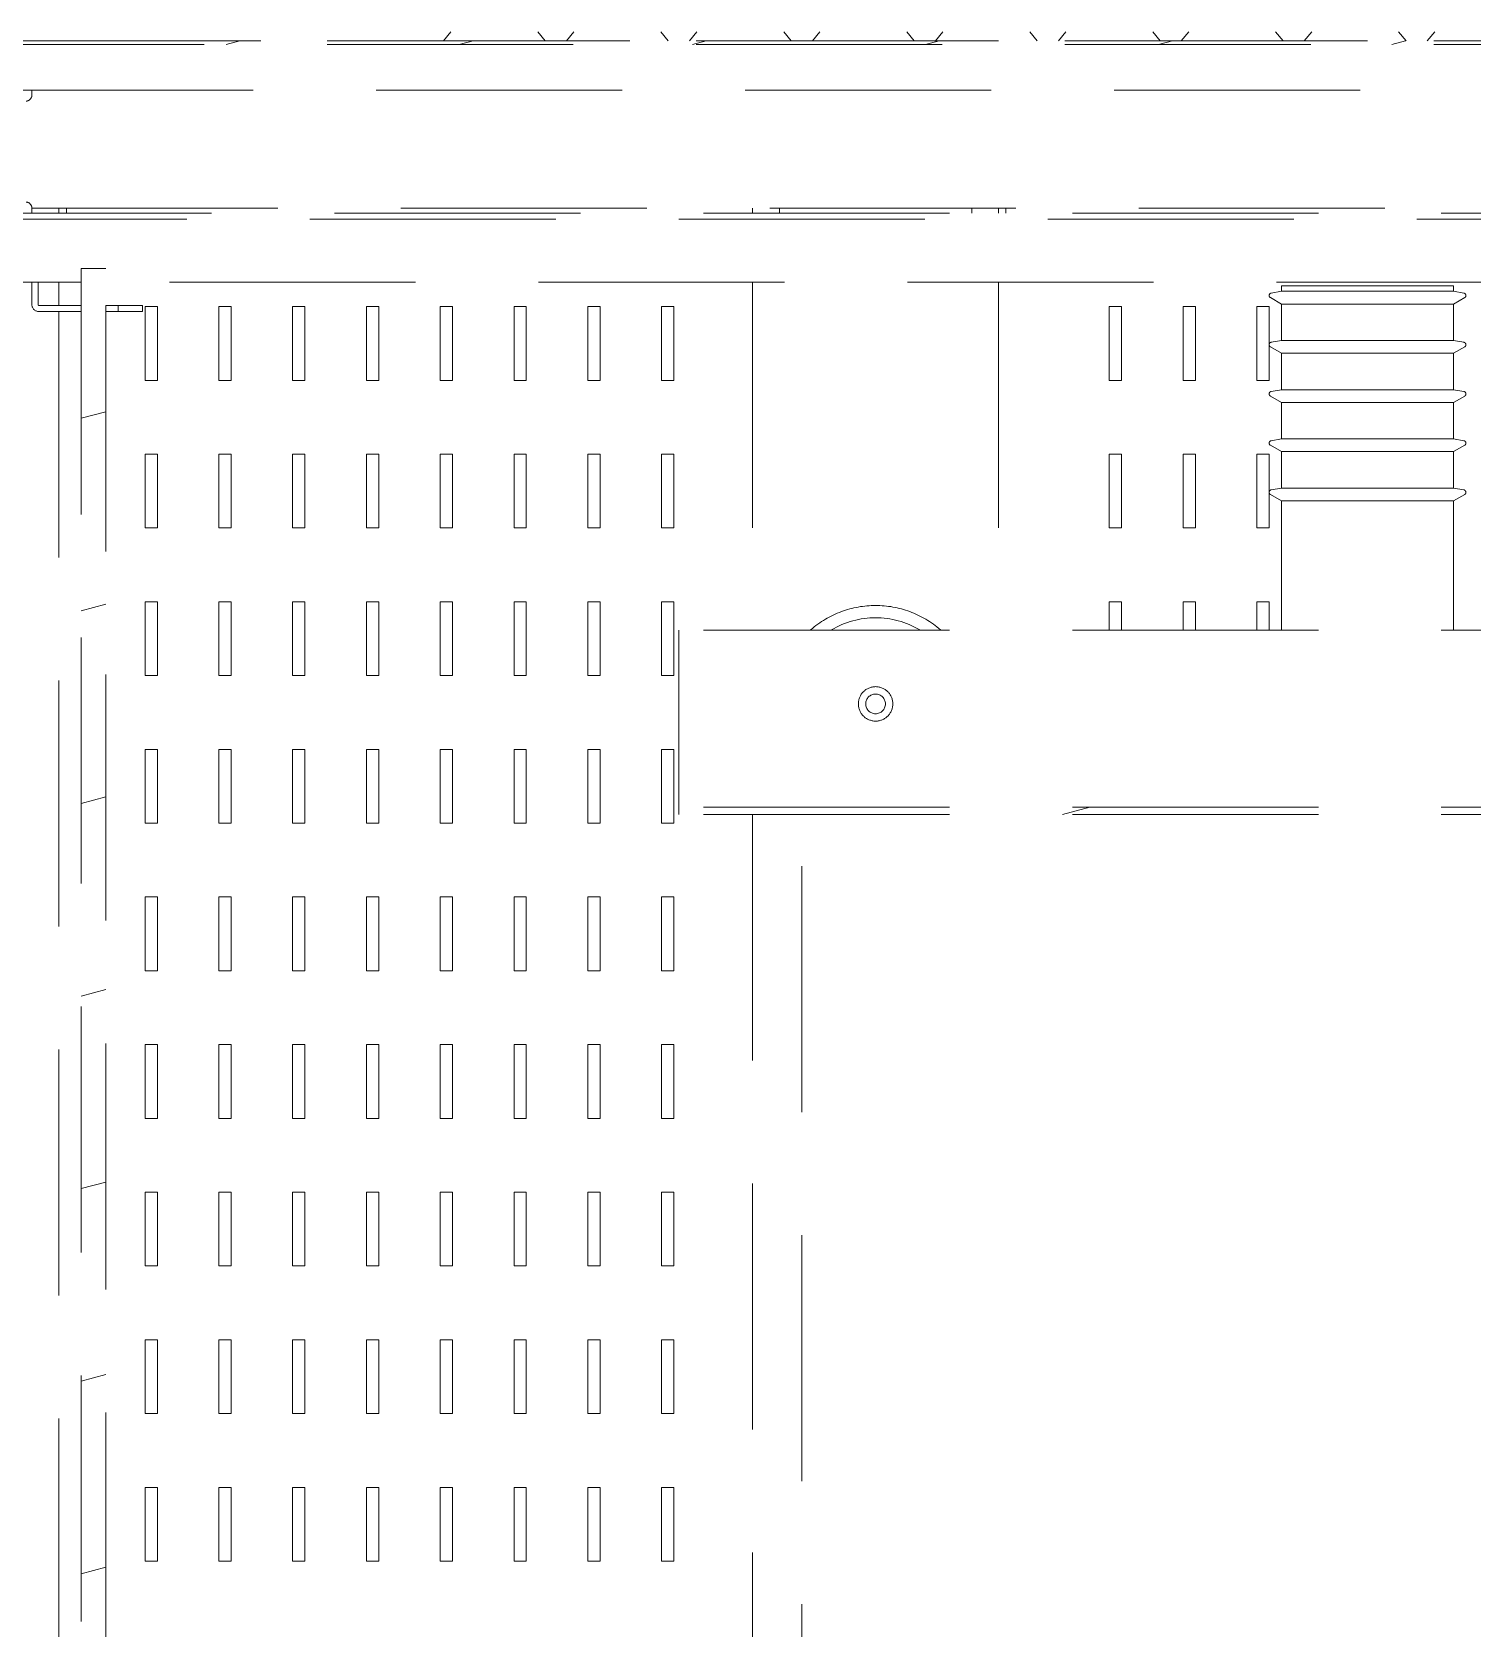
# Model space of a CAD drawing. Extents: x 3213259 to 3716512, y 332899 to 392399.
# Drawn here: x 3510354 to 3511086, y 363333 to 364144 of the extents above; entities that cross this region are included whole.
import ezdxf

# ---------------------------------------------------------------- set-up
doc = ezdxf.new("R2010")
doc.units = 0
doc.header["$LTSCALE"] = 1000
doc.header["$MEASUREMENT"] = 0
doc.linetypes.add('HIDDEN', pattern=[0.375, 0.25, -0.125])
doc.layers.add('02___PRT_ALL_AXES', color=7, linetype='Continuous')

# ---------------------------------------------------------------- blocks, each defined once
blk = doc.blocks.new('接地电阻3')
at = {"color": 5, "linetype": 'HIDDEN', "lineweight": 0, "ltscale": 0.5}
for p, q in [((194027.89, -74604.8), (194027.89, -75873.55)), ((194027.89, -74604.8), (194027.89, -75873.55)), ((194040.39, -75873.55), (194040.39, -74604.8)), ((194040.39, -75873.55), (194040.39, -74604.8)), ((194051.64, -75851.67), (194051.64, -74626.67)), ((193699.14, -75596.05), (193699.14, -74882.3)), ((193739.14, -75254.17), (193739.14, -75216.67)), ((193739.14, -75216.67), (193745.39, -75216.67)), ((193745.39, -75216.67), (193745.39, -75254.17)), ((193776.64, -75254.17), (193776.64, -75216.67)), ((193776.64, -75216.67), (193782.89, -75216.67)), ((193782.89, -75216.67), (193782.89, -75254.17)), ((193814.14, -75254.17), (193814.14, -75216.67)), ((193814.14, -75216.67), (193820.39, -75216.67)), ((193820.39, -75216.67), (193820.39, -75254.17)), ((193851.64, -75254.17), (193851.64, -75216.67)), ((193851.64, -75216.67), (193857.89, -75216.67)), ((193857.89, -75216.67), (193857.89, -75254.17)), ((193889.14, -75254.17), (193889.14, -75216.67)), ((193889.14, -75216.67), (193895.39, -75216.67)), ((193895.39, -75216.67), (193895.39, -75254.17)), ((193926.64, -75254.17), (193926.64, -75216.67)), ((193926.64, -75216.67), (193932.89, -75216.67)), ((193932.89, -75216.67), (193932.89, -75254.17)), ((193964.14, -75254.17), (193964.14, -75216.67)), ((193964.14, -75216.67), (193970.39, -75216.67)), ((193970.39, -75216.67), (193970.39, -75254.17)), ((194001.64, -75254.17), (194001.64, -75216.67)), ((194001.64, -75216.67), (194007.89, -75216.67)), ((194007.89, -75216.67), (194007.89, -75254.17)), ((194040.39, -75210.27), (194027.89, -75213.62)), ((193745.39, -75254.17), (193739.14, -75254.17)), ((193782.89, -75254.17), (193776.64, -75254.17)), ((193820.39, -75254.17), (193814.14, -75254.17)), ((193857.89, -75254.17), (193851.64, -75254.17)), ((193895.39, -75254.17), (193889.14, -75254.17)), ((193932.89, -75254.17), (193926.64, -75254.17)), ((193970.39, -75254.17), (193964.14, -75254.17)), ((194007.89, -75254.17), (194001.64, -75254.17)), ((193739.14, -75329.17), (193739.14, -75291.67)), ((193739.14, -75291.67), (193745.39, -75291.67)), ((193745.39, -75291.67), (193745.39, -75329.17)), ((193776.64, -75329.17), (193776.64, -75291.67)), ((193776.64, -75291.67), (193782.89, -75291.67)), ((193782.89, -75291.67), (193782.89, -75329.17)), ((193814.14, -75329.17), (193814.14, -75291.67)), ((193814.14, -75291.67), (193820.39, -75291.67)), ((193820.39, -75291.67), (193820.39, -75329.17)), ((193851.64, -75329.17), (193851.64, -75291.67)), ((193851.64, -75291.67), (193857.89, -75291.67)), ((193857.89, -75291.67), (193857.89, -75329.17)), ((193889.14, -75329.17), (193889.14, -75291.67)), ((193889.14, -75291.67), (193895.39, -75291.67)), ((193895.39, -75291.67), (193895.39, -75329.17)), ((193926.64, -75329.17), (193926.64, -75291.67)), ((193926.64, -75291.67), (193932.89, -75291.67)), ((193932.89, -75291.67), (193932.89, -75329.17)), ((193964.14, -75329.17), (193964.14, -75291.67)), ((193964.14, -75291.67), (193970.39, -75291.67)), ((193970.39, -75291.67), (193970.39, -75329.17)), ((194001.64, -75329.17), (194001.64, -75291.67)), ((194001.64, -75291.67), (194007.89, -75291.67)), ((194007.89, -75291.67), (194007.89, -75329.17)), ((194040.39, -75308.13), (194027.89, -75311.48)), ((193745.39, -75329.17), (193739.14, -75329.17)), ((193782.89, -75329.17), (193776.64, -75329.17)), ((193820.39, -75329.17), (193814.14, -75329.17)), ((193857.89, -75329.17), (193851.64, -75329.17)), ((193895.39, -75329.17), (193889.14, -75329.17)), ((193932.89, -75329.17), (193926.64, -75329.17)), ((193970.39, -75329.17), (193964.14, -75329.17)), ((194007.89, -75329.17), (194001.64, -75329.17)), ((193739.14, -75404.17), (193739.14, -75366.67)), ((193739.14, -75366.67), (193745.39, -75366.67)), ((193745.39, -75366.67), (193745.39, -75404.17)), ((193776.64, -75404.17), (193776.64, -75366.67)), ((193776.64, -75366.67), (193782.89, -75366.67)), ((193782.89, -75366.67), (193782.89, -75404.17)), ((193814.14, -75404.17), (193814.14, -75366.67)), ((193814.14, -75366.67), (193820.39, -75366.67)), ((193820.39, -75366.67), (193820.39, -75404.17)), ((193851.64, -75404.17), (193851.64, -75366.67)), ((193851.64, -75366.67), (193857.89, -75366.67)), ((193857.89, -75366.67), (193857.89, -75404.17)), ((193889.14, -75404.17), (193889.14, -75366.67)), ((193889.14, -75366.67), (193895.39, -75366.67)), ((193895.39, -75366.67), (193895.39, -75404.17)), ((193926.64, -75404.17), (193926.64, -75366.67)), ((193926.64, -75366.67), (193932.89, -75366.67)), ((193932.89, -75366.67), (193932.89, -75404.17)), ((193964.14, -75404.17), (193964.14, -75366.67)), ((193964.14, -75366.67), (193970.39, -75366.67)), ((193970.39, -75366.67), (193970.39, -75404.17)), ((194001.64, -75404.17), (194001.64, -75366.67)), ((194001.64, -75366.67), (194007.89, -75366.67)), ((194007.89, -75366.67), (194007.89, -75404.17)), ((193745.39, -75404.17), (193739.14, -75404.17)), ((193782.89, -75404.17), (193776.64, -75404.17)), ((193820.39, -75404.17), (193814.14, -75404.17)), ((193857.89, -75404.17), (193851.64, -75404.17)), ((193895.39, -75404.17), (193889.14, -75404.17)), ((193932.89, -75404.17), (193926.64, -75404.17)), ((193970.39, -75404.17), (193964.14, -75404.17)), ((194007.89, -75404.17), (194001.64, -75404.17)), ((194040.39, -75405.98), (194027.89, -75409.33)), ((193739.14, -75479.17), (193739.14, -75441.67)), ((193739.14, -75441.67), (193745.39, -75441.67)), ((193745.39, -75441.67), (193745.39, -75479.17)), ((193776.64, -75479.17), (193776.64, -75441.67)), ((193776.64, -75441.67), (193782.89, -75441.67)), ((193782.89, -75441.67), (193782.89, -75479.17)), ((193814.14, -75479.17), (193814.14, -75441.67)), ((193814.14, -75441.67), (193820.39, -75441.67)), ((193820.39, -75441.67), (193820.39, -75479.17)), ((193851.64, -75479.17), (193851.64, -75441.67)), ((193851.64, -75441.67), (193857.89, -75441.67)), ((193857.89, -75441.67), (193857.89, -75479.17)), ((193889.14, -75479.17), (193889.14, -75441.67)), ((193889.14, -75441.67), (193895.39, -75441.67)), ((193895.39, -75441.67), (193895.39, -75479.17)), ((193926.64, -75479.17), (193926.64, -75441.67)), ((193926.64, -75441.67), (193932.89, -75441.67)), ((193932.89, -75441.67), (193932.89, -75479.17)), ((193964.14, -75479.17), (193964.14, -75441.67)), ((193964.14, -75441.67), (193970.39, -75441.67)), ((193970.39, -75441.67), (193970.39, -75479.17)), ((194001.64, -75479.17), (194001.64, -75441.67)), ((194001.64, -75441.67), (194007.89, -75441.67)), ((194007.89, -75441.67), (194007.89, -75479.17)), ((193745.39, -75479.17), (193739.14, -75479.17)), ((193782.89, -75479.17), (193776.64, -75479.17)), ((193820.39, -75479.17), (193814.14, -75479.17)), ((193857.89, -75479.17), (193851.64, -75479.17)), ((193895.39, -75479.17), (193889.14, -75479.17)), ((193932.89, -75479.17), (193926.64, -75479.17)), ((193970.39, -75479.17), (193964.14, -75479.17)), ((194007.89, -75479.17), (194001.64, -75479.17)), ((194040.39, -75503.84), (194027.89, -75507.18)), ((193739.14, -75554.17), (193739.14, -75516.67)), ((193739.14, -75516.67), (193745.39, -75516.67)), ((193745.39, -75516.67), (193745.39, -75554.17)), ((193776.64, -75554.17), (193776.64, -75516.67)), ((193776.64, -75516.67), (193782.89, -75516.67)), ((193782.89, -75516.67), (193782.89, -75554.17)), ((193814.14, -75554.17), (193814.14, -75516.67)), ((193814.14, -75516.67), (193820.39, -75516.67)), ((193820.39, -75516.67), (193820.39, -75554.17)), ((193851.64, -75554.17), (193851.64, -75516.67)), ((193851.64, -75516.67), (193857.89, -75516.67)), ((193857.89, -75516.67), (193857.89, -75554.17)), ((193889.14, -75554.17), (193889.14, -75516.67)), ((193889.14, -75516.67), (193895.39, -75516.67)), ((193895.39, -75516.67), (193895.39, -75554.17)), ((193926.64, -75554.17), (193926.64, -75516.67)), ((193926.64, -75516.67), (193932.89, -75516.67)), ((193932.89, -75516.67), (193932.89, -75554.17)), ((193964.14, -75554.17), (193964.14, -75516.67)), ((193964.14, -75516.67), (193970.39, -75516.67)), ((193970.39, -75516.67), (193970.39, -75554.17)), ((194001.64, -75554.17), (194001.64, -75516.67)), ((194001.64, -75516.67), (194007.89, -75516.67)), ((194007.89, -75516.67), (194007.89, -75554.17)), ((193745.39, -75554.17), (193739.14, -75554.17)), ((193782.89, -75554.17), (193776.64, -75554.17)), ((193820.39, -75554.17), (193814.14, -75554.17)), ((193857.89, -75554.17), (193851.64, -75554.17)), ((193895.39, -75554.17), (193889.14, -75554.17)), ((193932.89, -75554.17), (193926.64, -75554.17)), ((193970.39, -75554.17), (193964.14, -75554.17)), ((194007.89, -75554.17), (194001.64, -75554.17)), ((193036.64, -75596.05), (193736.64, -75596.05)), ((193036.64, -75596.05), (193736.64, -75596.05)), ((193541.71, -75596.05), (193527.71, -75599.8)), ((193736.64, -75596.05), (193736.64, -75689.8)), ((193736.64, -75596.05), (193736.64, -75599.8)), ((193739.14, -75629.17), (193739.14, -75591.67)), ((193739.14, -75591.67), (193745.39, -75591.67)), ((193745.39, -75591.67), (193745.39, -75629.17)), ((193776.64, -75629.17), (193776.64, -75591.67)), ((193776.64, -75591.67), (193782.89, -75591.67)), ((193782.89, -75591.67), (193782.89, -75629.17)), ((193814.14, -75629.17), (193814.14, -75591.67)), ((193814.14, -75591.67), (193820.39, -75591.67)), ((193820.39, -75591.67), (193820.39, -75629.17)), ((193851.64, -75629.17), (193851.64, -75591.67)), ((193851.64, -75591.67), (193857.89, -75591.67)), ((193857.89, -75591.67), (193857.89, -75629.17)), ((193889.14, -75629.17), (193889.14, -75591.67)), ((193889.14, -75591.67), (193895.39, -75591.67)), ((193895.39, -75591.67), (193895.39, -75629.17)), ((193926.64, -75629.17), (193926.64, -75591.67)), ((193926.64, -75591.67), (193932.89, -75591.67)), ((193932.89, -75591.67), (193932.89, -75629.17)), ((193964.14, -75629.17), (193964.14, -75591.67)), ((193964.14, -75591.67), (193970.39, -75591.67)), ((193970.39, -75591.67), (193970.39, -75629.17)), ((194001.64, -75629.17), (194001.64, -75591.67)), ((194001.64, -75591.67), (194007.89, -75591.67)), ((194007.89, -75591.67), (194007.89, -75629.17)), ((193036.64, -75599.8), (193736.64, -75599.8)), ((193036.64, -75599.8), (193736.64, -75599.8)), ((194040.39, -75601.69), (194027.89, -75605.04)), ((193745.39, -75629.17), (193739.14, -75629.17)), ((193782.89, -75629.17), (193776.64, -75629.17)), ((193820.39, -75629.17), (193814.14, -75629.17)), ((193857.89, -75629.17), (193851.64, -75629.17)), ((193895.39, -75629.17), (193889.14, -75629.17)), ((193932.89, -75629.17), (193926.64, -75629.17)), ((193970.39, -75629.17), (193964.14, -75629.17)), ((194007.89, -75629.17), (194001.64, -75629.17)), ((193739.14, -75666.67), (193745.39, -75666.67)), ((193739.14, -75704.17), (193739.14, -75666.67)), ((193745.39, -75666.67), (193745.39, -75704.17)), ((193776.64, -75704.17), (193776.64, -75666.67)), ((193776.64, -75666.67), (193782.89, -75666.67)), ((193782.89, -75666.67), (193782.89, -75704.17)), ((193814.14, -75704.17), (193814.14, -75666.67)), ((193814.14, -75666.67), (193820.39, -75666.67)), ((193820.39, -75666.67), (193820.39, -75704.17)), ((193851.64, -75704.17), (193851.64, -75666.67)), ((193851.64, -75666.67), (193857.89, -75666.67)), ((193857.89, -75666.67), (193857.89, -75704.17)), ((193889.14, -75704.17), (193889.14, -75666.67)), ((193889.14, -75666.67), (193895.39, -75666.67)), ((193895.39, -75666.67), (193895.39, -75704.17)), ((193926.64, -75704.17), (193926.64, -75666.67)), ((193926.64, -75666.67), (193932.89, -75666.67)), ((193932.89, -75666.67), (193932.89, -75704.17)), ((193964.14, -75704.17), (193964.14, -75666.67)), ((193964.14, -75666.67), (193970.39, -75666.67)), ((193970.39, -75666.67), (193970.39, -75704.17)), ((194001.64, -75704.17), (194001.64, -75666.67)), ((194001.64, -75666.67), (194007.89, -75666.67)), ((194007.89, -75666.67), (194007.89, -75704.17)), ((193036.64, -75689.8), (193736.64, -75689.8)), ((193342.89, -75755.47), (193342.89, -75689.8)), ((193430.39, -75755.47), (193430.39, -75689.8)), ((193436.64, -75704.17), (193436.64, -75689.8)), ((193442.89, -75689.8), (193442.89, -75704.17)), ((193474.14, -75704.17), (193474.14, -75689.8)), ((193480.39, -75689.8), (193480.39, -75704.17)), ((193511.64, -75704.17), (193511.64, -75689.8)), ((193517.89, -75689.8), (193517.89, -75704.17)), ((193574.14, -75866.67), (193574.14, -75689.8)), ((193699.14, -75866.67), (193699.14, -75689.8)), ((193442.89, -75704.17), (193436.64, -75704.17)), ((193480.39, -75704.17), (193474.14, -75704.17)), ((193517.89, -75704.17), (193511.64, -75704.17)), ((193745.39, -75704.17), (193739.14, -75704.17)), ((193782.89, -75704.17), (193776.64, -75704.17)), ((193820.39, -75704.17), (193814.14, -75704.17)), ((193857.89, -75704.17), (193851.64, -75704.17)), ((193895.39, -75704.17), (193889.14, -75704.17)), ((193932.89, -75704.17), (193926.64, -75704.17)), ((193970.39, -75704.17), (193964.14, -75704.17)), ((194007.89, -75704.17), (194001.64, -75704.17)), ((194040.39, -75699.54), (194027.89, -75702.89)), ((193436.64, -75741.67), (193442.89, -75741.67)), ((193436.64, -75779.17), (193436.64, -75741.67)), ((193442.89, -75741.67), (193442.89, -75779.17)), ((193474.14, -75741.67), (193480.39, -75741.67)), ((193474.14, -75779.17), (193474.14, -75741.67)), ((193480.39, -75741.67), (193480.39, -75779.17)), ((193511.64, -75741.67), (193517.89, -75741.67)), ((193511.64, -75779.17), (193511.64, -75741.67)), ((193517.89, -75741.67), (193517.89, -75779.17)), ((193739.14, -75741.67), (193745.39, -75741.67)), ((193739.14, -75779.17), (193739.14, -75741.67)), ((193745.39, -75741.67), (193745.39, -75779.17)), ((193776.64, -75741.67), (193782.89, -75741.67)), ((193776.64, -75779.17), (193776.64, -75741.67)), ((193782.89, -75741.67), (193782.89, -75779.17)), ((193814.14, -75741.67), (193820.39, -75741.67)), ((193814.14, -75779.17), (193814.14, -75741.67)), ((193820.39, -75741.67), (193820.39, -75779.17)), ((193851.64, -75779.17), (193851.64, -75741.67)), ((193851.64, -75741.67), (193857.89, -75741.67)), ((193857.89, -75741.67), (193857.89, -75779.17)), ((193889.14, -75779.17), (193889.14, -75741.67)), ((193889.14, -75741.67), (193895.39, -75741.67)), ((193895.39, -75741.67), (193895.39, -75779.17)), ((193926.64, -75779.17), (193926.64, -75741.67)), ((193926.64, -75741.67), (193932.89, -75741.67)), ((193932.89, -75741.67), (193932.89, -75779.17)), ((193964.14, -75779.17), (193964.14, -75741.67)), ((193964.14, -75741.67), (193970.39, -75741.67)), ((193970.39, -75741.67), (193970.39, -75779.17)), ((194001.64, -75779.17), (194001.64, -75741.67)), ((194001.64, -75741.67), (194007.89, -75741.67)), ((194007.89, -75741.67), (194007.89, -75779.17)), ((193342.89, -75755.47), (193337.26, -75758.72)), ((193337.67, -75761.03), (193342.89, -75761.95)), ((193342.89, -75755.47), (193430.39, -75755.47)), ((193430.39, -75755.47), (193436.01, -75758.72)), ((193435.61, -75761.03), (193430.39, -75761.95)), ((193342.89, -75761.95), (193430.39, -75761.95)), ((193342.89, -75780.47), (193342.89, -75761.95)), ((193430.39, -75780.47), (193430.39, -75761.95)), ((193342.89, -75780.47), (193337.26, -75783.72)), ((193342.89, -75780.47), (193430.39, -75780.47)), ((193430.39, -75780.47), (193436.01, -75783.72)), ((193442.89, -75779.17), (193436.64, -75779.17)), ((193480.39, -75779.17), (193474.14, -75779.17)), ((193517.89, -75779.17), (193511.64, -75779.17)), ((193745.39, -75779.17), (193739.14, -75779.17)), ((193782.89, -75779.17), (193776.64, -75779.17)), ((193820.39, -75779.17), (193814.14, -75779.17)), ((193857.89, -75779.17), (193851.64, -75779.17)), ((193895.39, -75779.17), (193889.14, -75779.17)), ((193932.89, -75779.17), (193926.64, -75779.17)), ((193970.39, -75779.17), (193964.14, -75779.17)), ((194007.89, -75779.17), (194001.64, -75779.17)), ((193337.67, -75786.03), (193342.89, -75786.95)), ((193342.89, -75786.95), (193430.39, -75786.95)), ((193342.89, -75805.47), (193342.89, -75786.95)), ((193435.61, -75786.03), (193430.39, -75786.95)), ((193430.39, -75805.47), (193430.39, -75786.95)), ((194040.39, -75797.4), (194027.89, -75800.75)), ((193342.89, -75805.47), (193337.26, -75808.72)), ((193342.89, -75805.47), (193430.39, -75805.47)), ((193430.39, -75805.47), (193436.01, -75808.72)), ((193337.67, -75811.03), (193342.89, -75811.95)), ((193342.89, -75811.95), (193430.39, -75811.95)), ((193342.89, -75830.47), (193342.89, -75811.95)), ((193435.61, -75811.03), (193430.39, -75811.95)), ((193430.39, -75830.47), (193430.39, -75811.95)), ((193436.64, -75816.67), (193442.89, -75816.67)), ((193436.64, -75854.17), (193436.64, -75816.67)), ((193442.89, -75816.67), (193442.89, -75854.17)), ((193474.14, -75816.67), (193480.39, -75816.67)), ((193474.14, -75854.17), (193474.14, -75816.67)), ((193480.39, -75816.67), (193480.39, -75854.17)), ((193511.64, -75816.67), (193517.89, -75816.67)), ((193511.64, -75854.17), (193511.64, -75816.67)), ((193517.89, -75816.67), (193517.89, -75854.17)), ((193739.14, -75816.67), (193745.39, -75816.67)), ((193739.14, -75854.17), (193739.14, -75816.67)), ((193745.39, -75816.67), (193745.39, -75854.17)), ((193776.64, -75816.67), (193782.89, -75816.67)), ((193776.64, -75854.17), (193776.64, -75816.67)), ((193782.89, -75816.67), (193782.89, -75854.17)), ((193814.14, -75816.67), (193820.39, -75816.67)), ((193814.14, -75854.17), (193814.14, -75816.67)), ((193820.39, -75816.67), (193820.39, -75854.17)), ((193851.64, -75816.67), (193857.89, -75816.67)), ((193851.64, -75854.17), (193851.64, -75816.67)), ((193857.89, -75816.67), (193857.89, -75854.17)), ((193889.14, -75854.17), (193889.14, -75816.67)), ((193889.14, -75816.67), (193895.39, -75816.67)), ((193895.39, -75816.67), (193895.39, -75854.17)), ((193926.64, -75854.17), (193926.64, -75816.67)), ((193926.64, -75816.67), (193932.89, -75816.67)), ((193932.89, -75816.67), (193932.89, -75854.17)), ((193964.14, -75854.17), (193964.14, -75816.67)), ((193964.14, -75816.67), (193970.39, -75816.67)), ((193970.39, -75816.67), (193970.39, -75854.17)), ((194001.64, -75854.17), (194001.64, -75816.67)), ((194001.64, -75816.67), (194007.89, -75816.67)), ((194007.89, -75816.67), (194007.89, -75854.17)), ((193342.89, -75830.47), (193337.26, -75833.72)), ((193342.89, -75830.47), (193430.39, -75830.47)), ((193430.39, -75830.47), (193436.01, -75833.72)), ((193337.67, -75836.03), (193342.89, -75836.95)), ((193342.89, -75836.95), (193430.39, -75836.95)), ((193342.89, -75855.47), (193342.89, -75836.95)), ((193435.61, -75836.03), (193430.39, -75836.95)), ((193430.39, -75855.47), (193430.39, -75836.95)), ((193342.89, -75855.47), (193337.26, -75858.72)), ((193342.89, -75855.47), (193430.39, -75855.47)), ((193430.39, -75855.47), (193436.01, -75858.72)), ((193442.89, -75854.17), (193436.64, -75854.17)), ((193480.39, -75854.17), (193474.14, -75854.17)), ((193517.89, -75854.17), (193511.64, -75854.17)), ((193745.39, -75854.17), (193739.14, -75854.17)), ((193782.89, -75854.17), (193776.64, -75854.17)), ((193820.39, -75854.17), (193814.14, -75854.17)), ((193857.89, -75854.17), (193851.64, -75854.17)), ((193895.39, -75854.17), (193889.14, -75854.17)), ((193932.89, -75854.17), (193926.64, -75854.17)), ((193970.39, -75854.17), (193964.14, -75854.17)), ((194007.89, -75854.17), (194001.64, -75854.17)), ((194009.14, -75854.8), (194009.14, -75851.67)), ((194009.14, -75851.67), (194027.89, -75851.67)), ((194009.14, -75854.8), (194027.89, -75854.8)), ((194021.64, -75851.67), (194021.64, -75854.8)), ((194040.39, -75851.67), (194061.89, -75851.67)), ((194040.39, -75854.8), (194061.89, -75854.8)), ((194051.64, -75866.67), (194051.64, -75854.8)), ((194062.26, -75855.17), (194062.26, -75866.67)), ((194065.39, -75855.17), (194065.39, -75866.67)), ((192745.39, -75866.67), (194027.89, -75866.67)), ((193337.67, -75861.03), (193342.89, -75861.95)), ((193342.89, -75861.95), (193430.39, -75861.95)), ((193342.89, -75864.8), (193342.89, -75861.95)), ((193435.61, -75861.03), (193430.39, -75861.95)), ((193430.39, -75864.8), (193430.39, -75861.95)), ((194040.39, -75866.67), (194099.14, -75866.67)), ((194027.89, -75873.55), (194040.39, -75873.55)), ((194027.89, -75873.55), (194040.39, -75873.55)), ((192674.14, -75898.55), (194099.14, -75898.55)), ((192661.64, -75901.67), (194111.64, -75901.67)), ((194065.39, -75904.17), (192707.89, -75904.17)), ((193570.39, -75901.67), (193570.39, -75904.17)), ((193574.14, -75901.67), (193574.14, -75904.17)), ((193587.77, -75904.17), (193587.77, -75901.67)), ((193685.51, -75904.17), (193685.51, -75901.67)), ((193699.14, -75904.17), (193699.14, -75901.86)), ((194047.89, -75901.67), (194047.89, -75904.17)), ((194051.64, -75901.67), (194051.64, -75904.17)), ((194065.39, -75901.67), (194065.39, -75904.17)), ((194111.64, -75901.67), (194065.39, -75901.67)), ((194065.39, -75901.67), (194065.39, -75904.17)), ((192640.39, -75964.17), (194132.89, -75964.17)), ((194065.39, -75961.67), (194065.39, -75964.17)), ((194065.39, -75961.67), (194065.39, -75964.17)), ((194065.39, -75964.17), (194111.64, -75964.17)), ((192665.39, -75987.3), (194107.89, -75987.3)), ((192665.39, -75987.3), (194107.89, -75987.3)), ((193374.33, -75987.3), (193367.33, -75989.17)), ((193492.8, -75987.3), (193485.81, -75989.17)), ((193611.28, -75987.3), (193604.28, -75989.17)), ((193729.75, -75987.3), (193722.76, -75989.17)), ((193848.23, -75987.3), (193841.23, -75989.17)), ((193966.7, -75987.3), (193959.7, -75989.17)), ((192636.61, -75989.17), (194136.61, -75989.17)), ((192665.39, -75989.17), (194107.89, -75989.17)), ((192665.39, -75989.17), (194107.89, -75989.17)), ((193352.45, -75993.75), (193356.27, -75989.17)), ((193370.83, -75993.75), (193367.01, -75989.17)), ((193414.95, -75993.75), (193418.77, -75989.17)), ((193433.33, -75993.75), (193429.51, -75989.17)), ((193477.45, -75993.75), (193481.27, -75989.17)), ((193495.83, -75993.75), (193492.01, -75989.17)), ((193539.95, -75993.75), (193543.77, -75989.17)), ((193558.33, -75993.75), (193554.51, -75989.17)), ((193602.45, -75993.75), (193606.27, -75989.17)), ((193620.83, -75993.75), (193617.01, -75989.17)), ((193664.95, -75993.75), (193668.77, -75989.17)), ((193683.33, -75993.75), (193679.51, -75989.17)), ((193727.45, -75993.75), (193731.27, -75989.17)), ((193745.83, -75993.75), (193742.01, -75989.17)), ((193789.95, -75993.75), (193793.77, -75989.17)), ((193808.33, -75993.75), (193804.51, -75989.17)), ((193852.45, -75993.75), (193856.27, -75989.17))]:
    blk.add_line(p, q, dxfattribs=at)
blk.add_circle((193636.64, -75652.3), 5, dxfattribs=at)
for centre, radius, start, end in [((193636.64, -75652.3), 50, 228.70176, 311.29824), ((193337.89, -75759.8), 1.25, 120, 260), ((193435.39, -75759.8), 1.25, 280, 60), ((193337.89, -75784.8), 1.25, 120, 260), ((193435.39, -75784.8), 1.25, 280, 60), ((193337.89, -75809.8), 1.25, 120, 260), ((193435.39, -75809.8), 1.25, 280, 60), ((193337.89, -75834.8), 1.25, 120, 260), ((193435.39, -75834.8), 1.25, 280, 60), ((193337.89, -75859.8), 1.25, 120, 260), ((193435.39, -75859.8), 1.25, 280, 60), ((194061.89, -75855.17), 3.5, 0, 90), ((194061.89, -75855.17), 0.375, 0, 90), ((194068.51, -75904.17), 3.12, 180, 265.15717), ((194068.51, -75961.67), 3.12, 94.84283, 180)]:
    blk.add_arc(centre, radius, start, end, dxfattribs=at)
for points, start_tangent, end_tangent in [([(194065.39, -75904.17), (194065.39, -75904.24), (194065.39, -75904.31), (194065.4, -75904.37), (194065.4, -75904.44), (194065.41, -75904.51), (194065.42, -75904.58), (194065.43, -75904.65), (194065.44, -75904.72), (194065.45, -75904.78), (194065.46, -75904.85), (194065.48, -75904.92), (194065.5, -75904.99), (194065.52, -75905.06), (194065.54, -75905.13), (194065.56, -75905.2), (194065.59, -75905.27), (194065.61, -75905.34), (194065.64, -75905.41), (194065.67, -75905.47), (194065.7, -75905.54), (194065.74, -75905.61), (194065.77, -75905.67), (194065.81, -75905.74), (194065.85, -75905.8), (194065.89, -75905.87), (194065.93, -75905.93), (194065.97, -75905.99), (194066.02, -75906.05), (194066.07, -75906.11), (194066.11, -75906.17), (194066.16, -75906.23), (194066.21, -75906.29), (194066.27, -75906.34), (194066.32, -75906.4), (194066.37, -75906.45), (194066.43, -75906.5), (194066.49, -75906.55), (194066.55, -75906.6), (194066.6, -75906.65), (194066.66, -75906.69), (194066.73, -75906.74), (194066.79, -75906.78), (194066.85, -75906.82), (194066.91, -75906.86), (194066.98, -75906.9), (194067.04, -75906.93), (194067.11, -75906.96), (194067.18, -75907), (194067.24, -75907.03), (194067.31, -75907.06), (194067.38, -75907.08), (194067.44, -75907.11), (194067.51, -75907.13), (194067.58, -75907.15), (194067.65, -75907.18), (194067.71, -75907.19), (194067.78, -75907.21), (194067.85, -75907.23), (194067.92, -75907.24), (194067.98, -75907.25), (194068.05, -75907.26), (194068.12, -75907.27), (194068.18, -75907.28), (194068.25, -75907.29)], (0, -1), (0.99643, -0.084423)), ([(194068.25, -75958.56), (194068.18, -75958.57), (194068.12, -75958.57), (194068.05, -75958.58), (194067.98, -75958.59), (194067.92, -75958.61), (194067.85, -75958.62), (194067.78, -75958.64), (194067.71, -75958.65), (194067.65, -75958.67), (194067.58, -75958.69), (194067.51, -75958.71), (194067.44, -75958.74), (194067.38, -75958.76), (194067.31, -75958.79), (194067.24, -75958.82), (194067.18, -75958.85), (194067.11, -75958.88), (194067.04, -75958.92), (194066.98, -75958.95), (194066.91, -75958.99), (194066.85, -75959.03), (194066.79, -75959.07), (194066.73, -75959.11), (194066.66, -75959.15), (194066.6, -75959.2), (194066.55, -75959.25), (194066.49, -75959.3), (194066.43, -75959.35), (194066.37, -75959.4), (194066.32, -75959.45), (194066.27, -75959.5), (194066.21, -75959.56), (194066.16, -75959.62), (194066.11, -75959.67), (194066.07, -75959.73), (194066.02, -75959.79), (194065.97, -75959.85), (194065.93, -75959.92), (194065.89, -75959.98), (194065.85, -75960.04), (194065.81, -75960.11), (194065.77, -75960.17), (194065.74, -75960.24), (194065.7, -75960.31), (194065.67, -75960.37), (194065.64, -75960.44), (194065.61, -75960.51), (194065.59, -75960.58), (194065.56, -75960.65), (194065.54, -75960.72), (194065.52, -75960.78), (194065.5, -75960.85), (194065.48, -75960.92), (194065.46, -75960.99), (194065.45, -75961.06), (194065.44, -75961.13), (194065.43, -75961.2), (194065.42, -75961.27), (194065.41, -75961.34), (194065.4, -75961.41), (194065.4, -75961.47), (194065.39, -75961.54), (194065.39, -75961.61), (194065.39, -75961.67)], (-0.99643, -0.084423), (0, -1))]:
    blk.add_spline(points, degree=3, dxfattribs=dict(at, start_tangent=start_tangent, end_tangent=end_tangent))
at = {"layer": '02___PRT_ALL_AXES', "color": 5, "linetype": 'HIDDEN', "lineweight": 0, "ltscale": 0.5}
for p, q in [((193674.14, -74882.3), (193674.14, -75596.05)), ((193342.89, -75755.47), (193342.89, -75689.8)), ((193430.39, -75755.47), (193430.39, -75689.8)), ((193342.89, -75780.47), (193342.89, -75761.95)), ((193430.39, -75780.47), (193430.39, -75761.95)), ((193342.89, -75805.47), (193342.89, -75786.95)), ((193430.39, -75805.47), (193430.39, -75786.95)), ((193342.89, -75830.47), (193342.89, -75811.95)), ((193430.39, -75830.47), (193430.39, -75811.95)), ((193342.89, -75855.47), (193342.89, -75836.95)), ((193430.39, -75855.47), (193430.39, -75836.95)), ((193342.89, -75864.8), (193342.89, -75861.95)), ((193342.89, -75864.8), (193430.39, -75864.8)), ((193430.39, -75864.8), (193430.39, -75861.95))]:
    blk.add_line(p, q, dxfattribs=at)
blk.add_circle((193636.64, -75652.3), 8.75, dxfattribs=at)
blk.add_arc((193636.64, -75652.3), 43.75, 239.1713, 300.8287, dxfattribs=at)
blk = doc.blocks.new('A$C7E8A31B8')
at = {"color": 5, "rotation": 180}
blk.add_blockref('接地电阻3', (193836.63, -73997.62), dxfattribs=at)

msp = doc.modelspace()

# ---------------------------------------------------------------- block references
msp.add_blockref('A$C7E8A31B8', (3510582.884, 362148.196))

doc.saveas('drawing.dxf')
